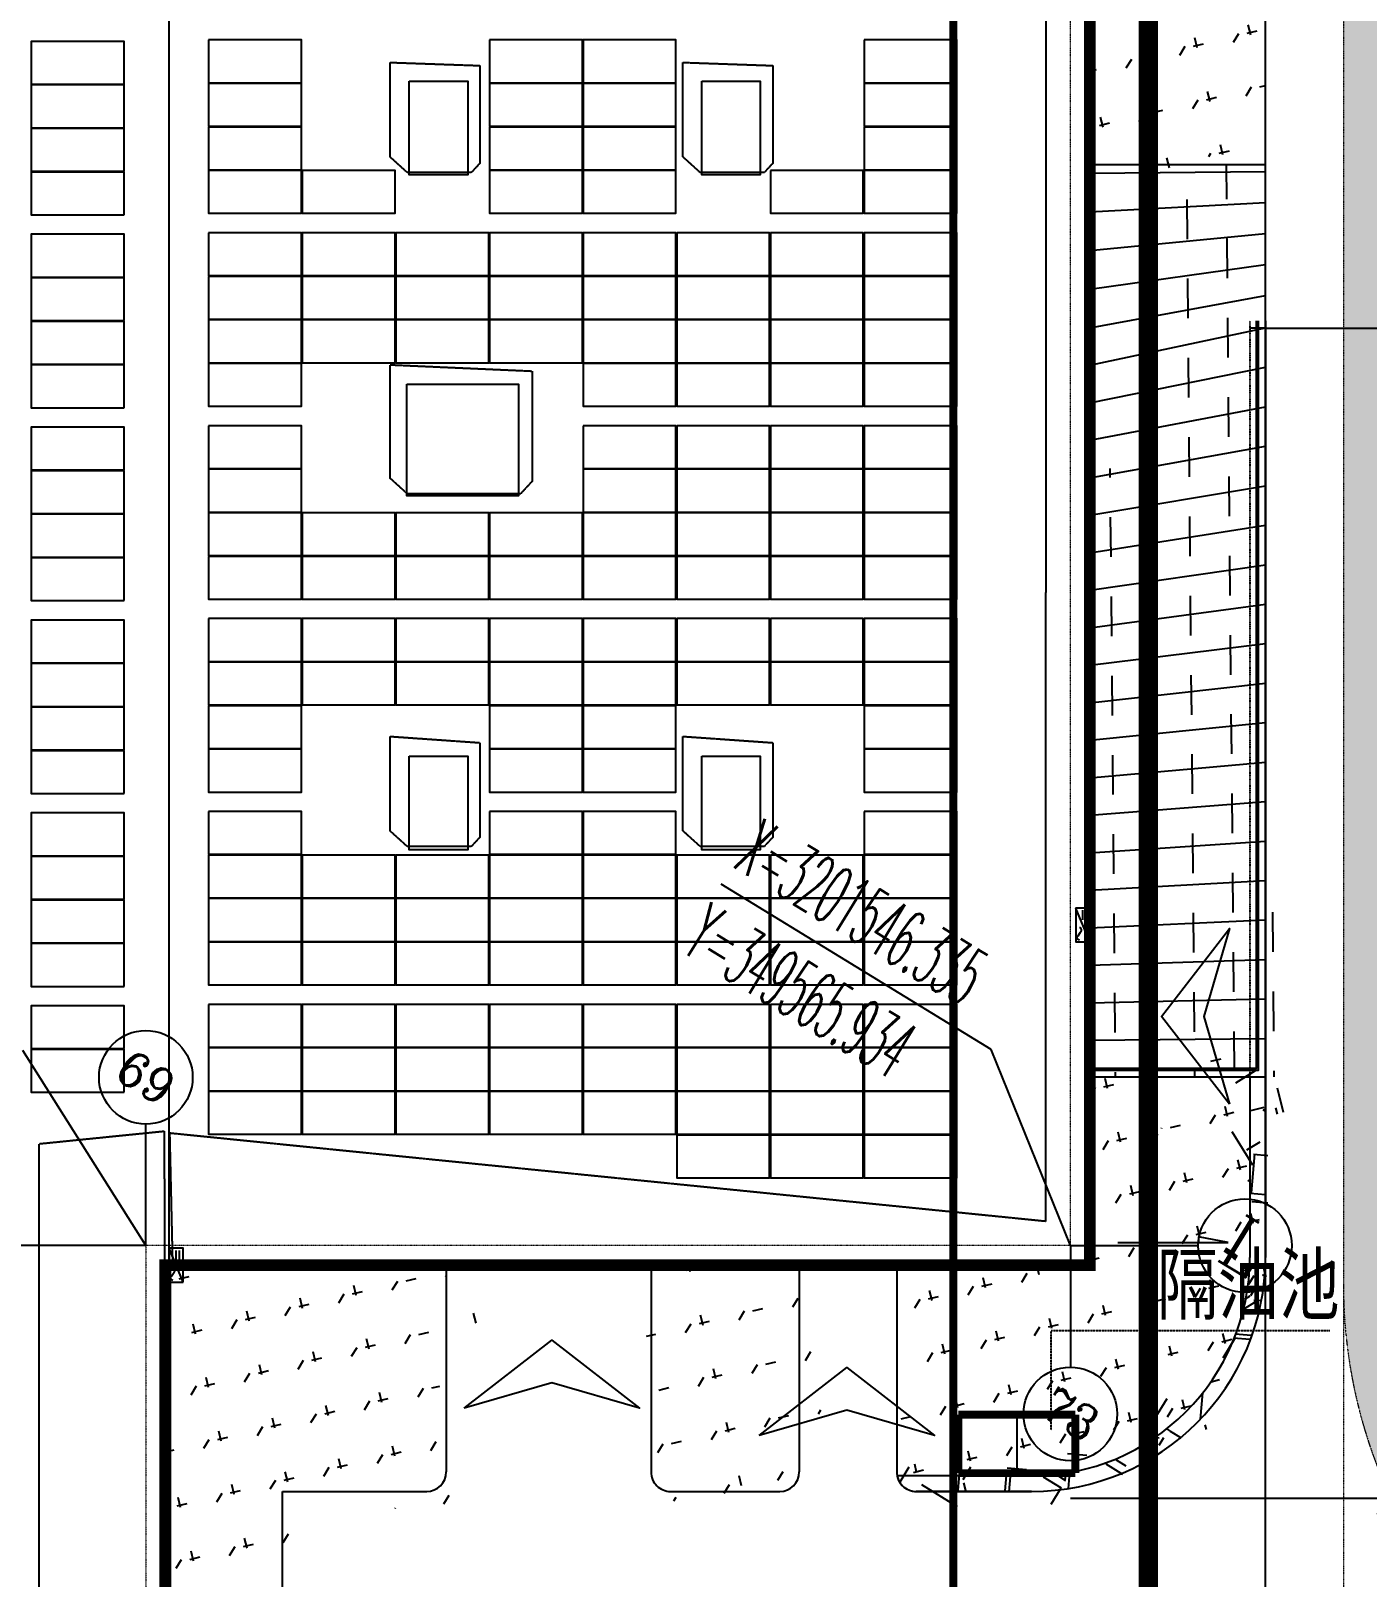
# Model space of a CAD drawing. Header units: metres. Extents: x -330863 to 383137, y -246038 to 314990.
# Drawn here: x 61354 to 95606, y -101843 to -62214 of the extents above; entities that cross this region are included whole.
import ezdxf
from ezdxf.enums import TextEntityAlignment as Align

# ---------------------------------------------------------------- set-up
doc = ezdxf.new("R2010")
doc.units = ezdxf.units.M
for name, pattern in [('DASH', [0.35, 0.25, -0.1]), ('DASHED', [1.524, 1.27, -0.254]), ('DOTE', [2.4200000000000004, 2, -0.2, 0.02, -0.2]), ('HIDDEN', [0.375, 0.25, -0.125]), ('X2', [10, 8, -2])]:
    doc.linetypes.add(name, pattern=pattern)
for name, color, linetype in [('-GRASS', 114, 'Continuous'), ('-其他', 7, 'Continuous'), ('-建筑轮廓线', 7, 'Continuous'), ('-总图道路', 7, 'Continuous'), ('00-道路边线', 5, 'Continuous'), ('A-landscape', 41, 'Continuous'), ('AXIS', 7, 'Continuous'), ('AXIS_TEXT', 7, 'Continuous'), ('DIM_COOR', 7, 'Continuous'), ('DIM_SYMB', 7, 'Continuous'), ('GREEN', 85, 'Continuous'), ('MAP', 251, 'Continuous'), ('PUB_TEXT', 7, 'Continuous'), ('S_其它', 7, 'Continuous'), ('S市政接口', 7, 'Continuous'), ('农转用2000坐标', 6, 'Continuous'), ('单元区域外轮廓', 7, 'ByLayer'), ('屋脊线', 7, 'ByLayer'), ('组件', 7, 'ByLayer'), ('逆变器', 7, 'ByLayer'), ('阴影', 8, 'DASHED'), ('障碍物', 7, 'ByLayer')]:
    doc.layers.add(name, color=color, linetype=linetype)
for name, color, linetype, lineweight in [('DOTE', 7, 'DOTE', 0), ('SiteLine', 1, 'Continuous', 0), ('X消防车道', 6, 'HIDDEN', 18)]:
    doc.layers.add(name, color=color, linetype=linetype, lineweight=lineweight)
doc.styles.add('_TCH_AXIS', font='complex.shx', dxfattribs={"bigfont": 'gbcbig.shx'})
doc.styles.add('_TCH_DIM', font='SIMPLEX.shx', dxfattribs={"width": 0.6, "bigfont": 'GBCBIG.shx'})
pattern_1 = [(58.51223735804372, (-1970228605.701966, -2547630754.377607), (-329.7068443729259, 1372.036813148465), [264.5806599999998, -1731.010149999995]), (13.51223735804375, (-1970228605.701966, -2547630754.377607), (-329.7070690958618, 1372.037748306913), [264.5806599999999, -1146.516149999998]), (103.5122373580437, (-1970228605.701966, -2547630754.377607), (-1372.037748306913, -329.7070690958618), [264.5806599999999, -1146.516149999998])]
pattern_2 = [(328.5122373580438, (-1970227838.225398, -2547631224.462406), (6187.806834028878, 1486.958837609646), [1349.999999999995, -3149.999999999999]), (328.5122373580438, (-1970225300.753297, -2547632250.978522), (6187.806834028878, 1486.958837609646), [1124.999999999998, -3374.999999999996]), (328.5122373580438, (-1970225375.101238, -2547631941.588179), (6187.806834028878, 1486.958837609646), [899.9999999999992, -3599.999999999995]), (328.5122373580438, (-1970225938.71009, -2547630277.115271), (6187.806834028878, 1486.958837609646), [674.9999999999995, -674.9999999999995, 899.9999999999992, -2249.999999999996]), (328.5122373580438, (-1970225821.188889, -2547630085.246129), (6187.806834028878, 1486.958837609646), [899.9999999999992, -224.9999999999999, 1124.999999999998, -2249.999999999996]), (328.5122373580438, (-1970227077.926365, -2547628260.078763), (6187.806834028878, 1486.958837609646), [1124.999999999998, -3374.999999999996]), (328.5122373580438, (-1970223314.891473, -2547630301.11242), (6187.806834028878, 1486.958837609646), [1124.999999999998, -3374.999999999996]), (58.51223735804372, (-1970228135.617166, -2547629986.901039), (-1486.958837609646, 6187.806834028878), [674.9999999999994, -3824.999999999996]), (58.51223735804372, (-1970225797.191742, -2547627461.427512), (-1486.958837609646, 6187.806834028878), [450, -4049.999999999996]), (58.51223735804372, (-1970227838.225398, -2547631224.462406), (-1486.958837609646, 6187.806834028878), [674.9999999999994, -3824.999999999996]), (58.51223735804372, (-1970225339.105517, -2547628005.860254), (-1486.958837609646, 6187.806834028878), [224.9999999999999, -4274.999999999994]), (58.51223735804372, (-1970226087.405974, -2547629658.334587), (-1486.958837609646, 6187.806834028878), [674.9999999999994, -3824.999999999996]), (58.51223735804372, (-1970226526.31609, -2547631236.46098), (-1486.958837609646, 6187.806834028878), [1124.999999999997, -3374.999999999995]), (58.51223735804372, (-1970224497.281007, -2547628785.335394), (-1486.958837609646, 6187.806834028878), [674.9999999999994, -3824.999999999996]), (58.51223735804372, (-1970225053.712323, -2547630555.330929), (-1486.958837609646, 6187.806834028878), [899.9999999999991, -3599.999999999995]), (58.51223735804372, (-1970224861.84318, -2547630672.852128), (-1486.958837609646, 6187.806834028878), [899.9999999999991, -3599.999999999995]), (58.51223735804372, (-1970225535.795697, -2547632634.716805), (-1486.958837609646, 6187.806834028878), [450, -4049.999999999996]), (58.51223735804372, (-1970224607.624672, -2547632411.67298), (-1486.958837609646, 6187.806834028878), [1124.999999999997, -3374.999999999995]), (13.51223735804375, (-1970227986.921282, -2547630605.681722), (2350.423994265529, 3837.382829380015), [1909.187999999995, -4454.772899999999]), (13.51223735804375, (-1970227485.661798, -2547630648.854981), (2350.423994265529, 3837.382829380015), [954.5939999999998, -5409.366899999998]), (13.51223735804375, (-1970224466.106323, -2547629595.98522), (2350.423994265529, 3837.382829380015), [1272.792149999999, -5091.168599999996]), (13.51223735804375, (-1970224348.585123, -2547629404.116078), (2350.423994265529, 3837.382829380015), [954.5939999999998, -5409.366899999998]), (103.5122373580437, (-1970225926.711516, -2547628965.205963), (-3837.382829380015, 2350.423994265529), [318.1994999999999, -6045.761399999998]), (103.5122373580437, (-1970227986.921282, -2547630605.681722), (-3837.382829380015, 2350.423994265529), [636.3944999999999, -5727.566399999997]), (103.5122373580437, (-1970226130.579231, -2547630159.594071), (-3837.382829380015, 2350.423994265529), [636.3944999999999, -5727.566399999997]), (103.5122373580437, (-1970224583.627523, -2547629787.854362), (-3837.382829380015, 2350.423994265529), [636.3944999999999, -5727.566399999997]), (103.5122373580437, (-1970222962.327873, -2547629725.504994), (-3837.382829380015, 2350.423994265529), [954.5939999999998, -5409.366899999998]), (103.5122373580437, (-1970223079.849072, -2547629917.374136), (-3837.382829380015, 2350.423994265529), [636.3944999999999, -5727.566399999997]), (103.5122373580437, (-1970223036.675815, -2547629416.114653), (-3837.382829380015, 2350.423994265529), [636.3944999999999, -5727.566399999997]), (103.5122373580437, (-1970226303.272264, -2547632164.632005), (-3837.382829380015, 2350.423994265529), [954.5939999999998, -5409.366899999998]), (355.0772885580437, (-1970223741.803014, -2547630567.329502), (3837.382818168541, -2350.42398528727), [503.0999999999999, -9559.205699999997]), (355.0772885580437, (-1970225288.754722, -2547630939.069212), (3837.382818168541, -2350.42398528727), [503.0999999999999, -9559.205699999997]), (355.0772885580437, (-1970225926.711516, -2547628965.205963), (3837.382818168541, -2350.42398528727), [1006.199999999997, -9056.105699999998]), (355.0772885580437, (-1970225147.236374, -2547628123.381453), (3837.382818168541, -2350.42398528727), [1006.199999999997, -9056.105699999998]), (355.0772885580437, (-1970225734.842374, -2547629082.727163), (3837.382818168541, -2350.42398528727), [1006.199999999997, -9056.105699999998]), (355.0772885580437, (-1970222962.327873, -2547629725.504994), (3837.382818168541, -2350.42398528727), [1006.199999999997, -9056.105699999998]), (355.0772885580437, (-1970227783.053566, -2547629411.293614), (3837.382818168541, -2350.42398528727), [1509.344999999999, -8552.9607]), (355.0772885580437, (-1970227665.532366, -2547629219.424472), (3837.382818168541, -2350.42398528727), [1509.344999999999, -8552.9607]), (355.0772885580437, (-1970226725.362767, -2547627684.471338), (3837.382818168541, -2350.42398528727), [1509.344999999999, -8552.9607]), (31.94718617804375, (-1970224924.192549, -2547629051.552479), (2351.338415779578, 3837.953054879803), [503.0999999999996, -9559.199999999992]), (31.94718617804375, (-1970223314.891473, -2547630301.11242), (2351.338415779578, 3837.953054879803), [503.0999999999996, -6036.599999999995, 1006.199999999996, -2515.499999999997]), (31.94718617804375, (-1970223933.672156, -2547630449.808303), (2350.423982255934, 3837.382824745177), [1006.199999999996, -9056.105699999995]), (31.94718617804375, (-1970226001.059457, -2547628655.81562), (2350.423982255934, 3837.382824745177), [1006.199999999996, -9056.105699999995]), (31.94718617804375, (-1970226192.928599, -2547628538.29442), (2350.423982255934, 3837.382824745177), [1006.199999999996, -9056.105699999995]), (31.94718617804375, (-1970224614.802207, -2547628977.204537), (2350.423982255934, 3837.382824745177), [1509.344999999998, -8552.960699999992]), (85.07728855804373, (-1970226161.753916, -2547629348.944246), (2350.423985287269, 3837.382818168541), [503.0999999999998, -9559.205699999997]), (85.07728855804373, (-1970223902.497472, -2547631260.458129), (2350.423985287269, 3837.382818168541), [503.0999999999998, -9559.205699999997]), (85.07728855804373, (-1970225375.101238, -2547631941.588179), (2350.423985287269, 3837.382818168541), [1006.199999999997, -9056.105699999996]), (85.07728855804373, (-1970225449.449179, -2547631632.197837), (2350.423985287269, 3837.382818168541), [1006.199999999997, -9056.105699999996]), (85.07728855804373, (-1970223420.414098, -2547629181.072252), (2350.423985287269, 3837.382818168541), [1006.199999999997, -9056.105699999996]), (85.07728855804373, (-1970227665.532366, -2547629219.424472), (2350.423985287269, 3837.382818168541), [1006.199999999997, -9056.105699999996]), (85.07728855804373, (-1970226687.010548, -2547631929.589606), (2350.423985287269, 3837.382818168541), [1509.344999999996, -8552.960699999998]), (121.9471861780437, (-1970223933.672156, -2547630449.808303), (-3837.382824745177, 2350.423982255937), [1006.199999999997, -9056.105699999998]), (121.9471861780437, (-1970223859.324214, -2547630759.198645), (-3837.382824745177, 2350.423982255937), [1006.199999999997, -9056.105699999998]), (121.9471861780437, (-1970227912.57334, -2547630915.072064), (-3837.382824745177, 2350.423982255937), [503.0999999999998, -9559.205699999997]), (121.9471861780437, (-1970225821.188889, -2547630085.246129), (-3837.382824745177, 2350.423982255937), [503.0999999999998, -9559.205699999997]), (121.9471861780437, (-1970224348.585123, -2547629404.116078), (-3837.382824745177, 2350.423982255937), [503.0999999999998, -9559.205699999997])]
pattern_3 = [(328.5121620192327, (-1970228605.701966, -2547630934.377606), (1506.050284478311, 939.1527315207007), [0, -1587.499999999999])]

# ---------------------------------------------------------------- blocks, each defined once
blk = doc.blocks.new('*U5')
at = {"layer": '单元区域外轮廓', "color": 2}
for points in [[(-88499.99999806286, 145848.7498998642, 10100), (88500.00000193714, 145848.7498962879, 10100), (88499.99999828637, -93851.25008583067, 10100), (64899.99999828637, -93851.25008583067, 10100), (64900.60513652861, -129651.2534892559, 10100), (-82500.00165008008, -129651.2389415502, 10100), (-82500.00164881349, -112951.2501013279, 10100), (-88500.00000186266, -112951.2501013279, 10100), (-88499.99999806286, 145848.7498998642, 10100)], [(-88499.99999806286, 145848.7498998642, 10600), (88500.00000193714, 145848.7498962879, 10600), (88499.99999828637, -93851.25008583067, 10600), (64899.99999828637, -93851.25008583067, 10600), (64900.60513652861, -129651.2534892559, 10600), (-82500.00165008008, -129651.2389415502, 10600), (-82500.00164881349, -112951.2501013279, 10600), (-88500.00000186266, -112951.2501013279, 10600), (-88499.99999806286, 145848.7498998642, 10600)]]:
    blk.add_polyline3d(points, close=True, dxfattribs=at)
at = {"flags": 1}
for tag in ['ground_elevation', 'unit_id', 'unit_name', 'parapet_height', 'is_enable_parapet']:
    blk.add_attdef(tag, (0, 0), '', height=2.5, dxfattribs=at)
blk = doc.blocks.new('*U6')
at = {"layer": '屋脊线', "color": 30}
for p, q in [((64899.99999828637, -93851.25008583067, 8900), (64900.00000149011, 145848.7498962879, 8900)), ((88499.99999828637, -93851.25008583067, 10100), (88500.00000193714, 145848.7498962879, 10100)), ((64900.60513652861, -129651.2534892559, 8900.180561333003), (64899.99999828637, -93851.25008583067, 8900)), ((64899.99999828637, -93851.25008583067, 8900), (88499.99999828637, -93851.25008583067, 10100))]:
    blk.add_line(p, q, dxfattribs=at)
at = {"flags": 1}
for tag in ['unit_id', 'unit_name']:
    blk.add_attdef(tag, (0, 0), '', height=2.5, dxfattribs=at)
blk = doc.blocks.new('*U26', base_point=(43.5, 18.05))
at = {"color": 0}
for p, q in [((0, 0), (87, 36.1)), ((56.67, 18.2079375), (81.71499999999999, 18.2079375)), ((56.67, 9.64546875), (81.71499999999999, 9.64546875))]:
    blk.add_line(p, q, dxfattribs=at)
blk.add_lwpolyline([(0, 0), (87, 0), (87, 36.1), (0, 36.1)], close=True, dxfattribs=at)
blk.add_lwpolyline([(4.69, 26.96970833333333, -0.6815), (15.775, 30.24879166666667), (25.52, 23.66054166666667, 0.6815), (36.57, 26.96970833333333)], format="xyb", dxfattribs=at)
blk = doc.blocks.new('*U29', base_point=(43.5, 18.05))
at = {"color": 0}
for p, q in [((0, 0), (87, 36.1)), ((56.67, 18.2079375), (81.71499999999999, 18.2079375)), ((56.67, 9.64546875), (81.71499999999999, 9.64546875))]:
    blk.add_line(p, q, dxfattribs=at)
blk.add_lwpolyline([(0, 0), (87, 0), (87, 36.1), (0, 36.1)], close=True, dxfattribs=at)
blk.add_lwpolyline([(4.69, 26.96970833333333, -0.6815), (15.775, 30.24879166666667), (25.52, 23.66054166666667, 0.6815), (36.57, 26.96970833333333)], format="xyb", dxfattribs=at)
blk = doc.blocks.new('*U316')
at = {"layer": '障碍物', "color": 1}
blk.add_polyline3d([(71050.00186748803, -63501.2499332428, 10), (72550.00160425901, -63501.2499332428, 10), (72550.00160425901, -65901.25004291534, 10), (71050.00186748803, -65901.25004291534, 10)], close=True, dxfattribs=at)
at = {"flags": 1}
for tag in ['shape', 'height']:
    blk.add_attdef(tag, (0, 0), '', height=2.5, dxfattribs=at)
blk = doc.blocks.new('*U317')
at = {"layer": '障碍物', "color": 1}
blk.add_polyline3d([(78550.01500703393, -63501.2532043457, 10), (80050.01474417746, -63501.2532043457, 10), (80050.01474417746, -65901.2533134222, 10), (78550.01500703393, -65901.2533134222, 10)], close=True, dxfattribs=at)
at = {"flags": 1}
for tag in ['shape', 'height']:
    blk.add_attdef(tag, (0, 0), '', height=2.5, dxfattribs=at)
blk = doc.blocks.new('*U320')
at = {"layer": '障碍物', "color": 1}
blk.add_polyline3d([(71049.98685836793, -80801.24993383884, 10), (72549.98659551144, -80801.24993383884, 10), (72549.98659551144, -83201.25004231928, 10), (71049.98685836793, -83201.25004231928, 10)], close=True, dxfattribs=at)
at = {"flags": 1}
for tag in ['shape', 'height']:
    blk.add_attdef(tag, (0, 0), '', height=2.5, dxfattribs=at)
blk = doc.blocks.new('*U321')
at = {"layer": '障碍物', "color": 1}
blk.add_polyline3d([(78549.99999806285, -80801.25320374966, 10), (80049.99973520638, -80801.25320374966, 10), (80049.99973520638, -83201.2533134222, 10), (78549.99999806285, -83201.2533134222, 10)], close=True, dxfattribs=at)
at = {"flags": 1}
for tag in ['shape', 'height']:
    blk.add_attdef(tag, (0, 0), '', height=2.5, dxfattribs=at)
blk = doc.blocks.new('*U333')
at = {"layer": '障碍物', "color": 1}
blk.add_polyline3d([(70989.86982822418, -71270.99873244762, 10), (73850.37803940475, -71270.99873244762, 10), (73850.37803940475, -74131.50694310665, 10), (70989.86982822418, -74131.50694310665, 10)], close=True, dxfattribs=at)
at = {"flags": 1}
for tag in ['shape', 'height']:
    blk.add_attdef(tag, (0, 0), '', height=2.5, dxfattribs=at)
blk = doc.blocks.new('*U21')
at = {"layer": '组件', "color": 0}
blk.add_polyline3d([(0, 0, 0), (6.7e-15, -109.6, 0), (238.092586022427, -109.6, 12.10291209392216), (238.092586022427, 1.46e-14, 12.10291209392216)], close=True, dxfattribs=at)
at = {"flags": 1}
for tag in ['voco', 'vmpo', 'mounting-hole-spacing1', 'mounting-hole-spacing2', 'module-material', 'theme', 'silicon-material', 'userid', 'company-name', 'note', 'name', 'panel-width', 'panel-height', 'panel-length', 'pmax', 'id', 'impo', 'isco']:
    blk.add_attdef(tag, (0, 0), '', height=2.5, dxfattribs=at)
blk = doc.blocks.new('*U19')
at = {"layer": '组件', "color": 0}
blk.add_polyline3d([(0, 0, 0), (6.7e-15, 109.6, 0), (-238.1009774266284, 109.6, 11.9366891759911), (-238.1009774266284, 1.46e-14, 11.9366891759911)], close=True, dxfattribs=at)
at = {"flags": 1}
for tag in ['voco', 'vmpo', 'mounting-hole-spacing1', 'mounting-hole-spacing2', 'module-material', 'theme', 'silicon-material', 'userid', 'company-name', 'note', 'name', 'panel-width', 'panel-height', 'panel-length', 'pmax', 'id', 'impo', 'isco']:
    blk.add_attdef(tag, (0, 0), '', height=2.5, dxfattribs=at)
blk = doc.blocks.new('A$C163D69A9')
blk.add_line((218.376378779707, 102.9712967490777), (219.159855127742, 101.6921701673418))
at = {"const_width": 0.2}
for points in [[(217.0972521979711, 102.1878204010427), (219.6555053614429, 103.7547730971128)], [(219.6555053614429, 103.7547730971128), (220.438981709478, 102.4756465153768)], [(217.8807285460061, 100.9086938193068), (217.0972521979711, 102.1878204010427)], [(220.438981709478, 102.4756465153768), (217.8807285460061, 100.9086938193068)]]:
    blk.add_lwpolyline(points, dxfattribs=at)
at = {"layer": 'S市政接口', "linetype": 'DASH', "ltscale": 0.005}
for p, q in [((224.0999315306544, 108.9947749148123), (218.0036409268505, 105.2607429847121)), ((219.3337766925106, 103.0891241240315), (218.0036409269669, 105.2607429847121))]:
    blk.add_line(p, q, dxfattribs=at)
at = {"layer": 'S市政接口', "width": 0.8}
blk.add_text('隔油池', height=1.5, rotation=31.48783799715286, dxfattribs=at).set_placement((221.674707422324, 108.9432009444572), align=Align.MIDDLE)
at = {"layer": 'S市政接口', "linetype": 'DASH', "ltscale": 0.005, "flags": 1}
for tag, p in [('UNIT', (-40.65508795378264, 255.7747606793419)), ('SPEC', (-40.65493125846842, 255.7745048538782)), ('WHAT', (-40.65477456321239, 255.7742490284145))]:
    blk.add_attdef(tag, p, '', height=0.0003, rotation=31.48782742150578, dxfattribs=at)

msp = doc.modelspace()

# ---------------------------------------------------------------- hatches: boundary and pattern name
at = {"layer": '-GRASS'}
h = msp.add_hatch(dxfattribs=at)
h.set_pattern_fill('GRASS', color=256, scale=500, angle=-31.48783798076735)
h.set_pattern_definition([(58.51216201923266, (-1970228605.701966, -2547630934.377606), (-329.7050402672918, 1372.037246682207), [264.5806600000001, -1731.010149999999]), (13.51216201923265, (-1970228605.701966, -2547630934.377606), (-329.7052649889981, 1372.038181840949), [264.58066, -1146.516149999998]), (103.5121620192325, (-1970228605.701966, -2547630934.377606), (-1372.038181840949, -329.7052649889981), [264.5806599999999, -1146.516149999997])])
h.paths.add_polyline_path([(67800.00147962943, -130428.7499024719, 0.4142135624054597), (67300.0014794548, -129928.7499024719), (65100.00147955958, -129928.7499024719), (65100.00147955958, -137528.7189859152), (67300.00147933837, -137528.7189859152, 0.414213562377406), (67800.00147933839, -137028.7189863808)])
h.paths.add_polyline_path([(64800.00147986226, -121878.7499059178), (67300.00148003688, -121878.7499040551, 0.4142215948885977), (67800.00147962943, -121378.7361889332), (67800.00147974584, -107628.5467844642, 0.4142066711961374), (67300.00147962943, -107128.558548931), (64800.0014801533, -107128.5585507937)])
h.paths.add_polyline_path([(71500.00148016494, -99828.74986931682, 0.4142215950678219), (72000.00148016494, -99328.73615652321), (72000.00148045598, -94028.74988393858), (64800.00148032791, -94028.74988393858), (64800.0014801533, -104128.5585512593), (67300.0014801533, -104128.558548931, 0.414221594780961), (67800.00147997867, -103628.5448356718), (67800.00148003688, -99828.74986931682)])
h.paths.add_polyline_path([(77250.00148028135, -99328.76358117908, 0.4142055296727235), (77750.00147981569, -99828.74986931682), (80550.00147997867, -99828.74986931682, 0.414221595197401), (81050.00148003687, -99328.73615652321), (81050.00147986226, -94028.74988393858), (77250.00148004852, -94028.74988393858)])
at = {"layer": '00-道路边线', "linetype": 'ByBlock'}
h = msp.add_hatch(dxfattribs=at)
h.set_pattern_fill('AR-B816', color=8, scale=5, angle=0.5121620192326481, style=0)
h.set_pattern_definition([(0.512162019232648, (-1970228605.701966, -2547630754.377607), (-9.081815208947697, 1015.95940894925), []), (90.51216201923258, (-1970228605.701966, -2547630754.377607), (-1025.041224158195, 1006.877593740302), [1016, -1016])])
h.paths.add_polyline_path([(93000.00146375039, -69648.74991385266), (88500.00148208579, -69648.74991385266), (88500.0014799321, -89023.74987054615), (93000.0014837156, -89023.74986961484)])
h.paths.add_polyline_path([(88500.00148208579, -69648.74991385266), (93000.00146375039, -69648.74991385266), (93000.00145961763, -65648.74991385266), (88500.00148243504, -65648.74991245566)])
at = {"layer": 'A-landscape', "linetype": 'Continuous'}
h = msp.add_hatch(dxfattribs=at)
h.set_pattern_fill('毛石砌体', color=256, scale=299.9999999999999, angle=-31.48776264195623, style=0)
h.set_pattern_definition(pattern_2)
h.paths.add_polyline_path([(93000.00148004854, -93648.74984260648), (93000.00145903556, -89023.74986868352), (92600.0014592451, -89023.74986961484), (92600.00148002522, -93648.74987240881, -0.2235262696111341), (90569.5793264336, -97963.62113051116), (90819.40727384295, -98276.07516368853, 0.2238181038482881)])
h = msp.add_hatch(dxfattribs=at)
h.set_pattern_fill('毛石砌体', color=256, scale=299.9999999999999, angle=-31.48776264195623, style=0)
h.set_pattern_definition(pattern_2)
h.paths.add_polyline_path([(90819.40727384295, -98276.07516368853), (90569.5793264336, -97963.62113051116, -0.1745281449349414), (87000.00154867535, -99248.74986970797), (83560.1035402529, -99248.74991068617, 0.3563939342035111), (84050.00148003688, -99648.74986961484), (87000.0014799321, -99648.74986961484, 0.174241767887604)])
at = {"layer": 'GREEN', "linetype": 'Continuous'}
h = msp.add_hatch(dxfattribs=at)
h.set_pattern_fill('GRASS', color=256, scale=500, angle=-31.48776264195623, style=0)
h.set_pattern_definition(pattern_1)
h.paths.add_polyline_path([(89999.88432822518, -65648.74991245566), (93000.00148045598, -65648.74991385266), (93000.00148051418, -61598.74991450458, 0.4142183756648727), (91499.97683032649, -60098.74991590157), (89999.87790483516, -60098.74991590157)])
h.paths.add_polyline_path([(89999.87790483516, -60098.74991590157), (88500.00148051418, -60098.74991450459), (88500.00148051418, -65648.74991245566), (89999.88432822518, -65648.74991245566)])
h = msp.add_hatch(dxfattribs=at)
h.set_pattern_fill('GRASS', color=256, scale=500, angle=-31.48776264195623, style=0)
h.set_pattern_definition(pattern_1)
h.paths.add_polyline_path([(89999.91138204, -89023.74986961484), (88500.00148004852, -89023.74987054615), (88500.00148004852, -93848.74988563359), (83550.0014802697, -93848.74988470227), (83550.00147986226, -99148.74986961484, 0.0503820662338597), (83560.10354013648, -99248.74991068617), (87000.00154867535, -99248.74986970797, 0.1422828102405322), (89999.92220750079, -98377.43632944301)])
h.paths.add_polyline_path([(93000.00148004854, -93648.74986961483), (93000.0014799321, -89023.74986868352), (92600.00145907048, -89023.74986961484), (92600.00145912869, -88848.74986933544), (89999.91117953556, -88848.74987073243), (89999.92274883203, -98844.94774632154, 0.2679532523280606)])
at = {"layer": 'X消防车道'}
h = msp.add_hatch(dxfattribs=at)
h.set_pattern_fill('DOTS', color=8, scale=1000, angle=-31.48783798076735)
h.set_pattern_definition(pattern_3)
h.paths.add_polyline_path([(-93210.31932864338, -143669.9816289544, 0.388696347810305), (-80260.50890044775, -155528.7499007024), (-29868.25021682074, -155528.749902565, 0.0729934230257984), (-27282.11924788542, -155149.1864708438), (-24812.54212517292, -154408.3133338205, -0.0729934230209538), (-22226.41115623759, -154028.7499007024), (83399.93261551949, -154028.749902565, -0.414215405250258), (92399.99996935017, -163028.7391755916), (92400.01187910326, -173021.7107695714), (96400.0120633305, -173176.2576506659), (96399.99996935017, -163028.7344095483, 0.4142203272388091), (83399.6842201473, -150028.7499058246), (-22813.48650954664, -150028.749903962, 0.0729934230411844), (-25399.61747935508, -150408.3133356832), (-27869.19458594406, -151149.1864689812, -0.0729934230362219), (-30455.32555586891, -151528.7499007024), (-80260.50890015671, -151528.7499007024, -0.3886976849728412), (-89225.76594498008, -143318.7917464599), (-114666.7633144511, 145381.2082974985, -0.4401982675162612), (-105701.5062695695, 155171.2501437217), (85999.68118983321, 155171.2501404621, -0.414210992521494), (94999.68118930935, 146171.3291063718, -0.1414481113697162), (96999.68118965859, 153099.4533711858, 0.2576703992202549), (85999.5199388382, 159171.2501390651), (-105701.6028190823, 159171.2501441874, 0.4401960510058327), (-118651.3220010651, 145030.0785886869)])
h = msp.add_hatch(dxfattribs=at)
h.set_pattern_fill('DOTS', color=8, scale=1000, angle=-31.48783798076735)
h.set_pattern_definition(pattern_3)
h.paths.add_polyline_path([(94999.96785966096, -94328.76540471968, 0.2576670919956277), (101071.7777245174, -105328.7581584861, -0.1414496603239183), (107999.9785736803, -103328.749910639, -0.4142135619288426), (98999.96785965814, -94328.76063855557), (98999.68118896143, 146171.384773942, 0.1414470194124305), (96999.68118983672, 153099.453370455, 0.1414526490778906), (94999.68119002762, 146171.0977739098)])
h.paths.add_polyline_path([(107999.6811893942, 159171.2501390651), (85999.52387274877, 159171.2501395101, -0.2576703185541217), (96999.68118983672, 153099.453370455, -0.2576670923394895)])
h = msp.add_hatch(dxfattribs=at)
h.set_pattern_fill('DOTS', color=8, scale=1000, angle=-31.48783798076735)
h.set_pattern_definition(pattern_3)
h.paths.add_polyline_path([(94999.96785966096, -94328.76540471968), (94999.9940661001, -116329.4021767327, -0.2576801514051906), (101071.7777245174, -105328.7581584861, -0.2576670919956278)])

# ---------------------------------------------------------------- linework, layer by layer
at = {"layer": '-其他', "elevation": 10100}
for points in [[(88500.00147981569, -88848.74987073243), (92825.00148593914, -88848.74986933544), (92825.00146376202, -69648.7499157153)], [(88500.00148004852, -88798.74987091868), (92775.0014860672, -88798.74986905605), (92775.00146354084, -69648.7499157153)]]:
    msp.add_lwpolyline(points, dxfattribs=at)
at = {"layer": '-建筑轮廓线', "const_width": 300, "elevation": 10100}
msp.add_lwpolyline([(88500.00148354098, 145851.2500959262), (-88499.99851645902, 145851.2500991858), (-88499.99852024252, -112948.7499006279), (-82499.99852018431, -112948.7499006279), (-82499.99852035893, -129748.7499009073), (-82799.99852034729, -129748.7499009073), (-82799.9985204637, -145848.7499005347), (65100.00147932674, -145848.7499023974), (65100.00147955958, -129748.7499027699), (64800.00147962942, -129748.7499027699), (64800.00148032791, -93848.74988470227), (88500.00148004852, -93848.74988563359)], close=True, dxfattribs=at)
at = {"layer": '-总图道路'}
for p, q in [((93000.00148004854, -93648.74986961483, 10100), (93000.00148051418, -61598.74991450458, 10100)), ((88500.0014799321, -89023.74987054615, 10100), (93000.00148621853, -89023.74986868352, 10100)), ((72000.00148045598, -93848.74988563359, 10100), (72000.00148016494, -99148.74986961484, 10100)), ((77250.0014799321, -93848.74988470227, 10100), (77250.00148004852, -99148.74986868352, 10100)), ((81050.00147986226, -93848.74988470227, 10100), (81050.00148003687, -99148.74986961484, 10100)), ((83550.0014801533, -93848.74988470227, 10100), (83550.00147974584, -99148.74986961484, 10100)), ((67800.00147997867, -99648.74986961484, 10100), (71500.00148016494, -99648.74986961484, 10100)), ((67800.00147974584, -103448.5585496947, 10100), (67800.00147997867, -99648.74986961484, 10100)), ((77750.00147981569, -99648.74986961484, 10100), (80550.0010167621, -99648.74986961484, 10100)), ((84050.00148003688, -99648.74986961484, 10100), (87000.00147981569, -99648.74986961484, 10100))]:
    msp.add_line(p, q, dxfattribs=at)
at = {"layer": '-总图道路', "linetype": 'Continuous'}
for p, q in [((93000.00151532236, -69828.74991588295, 10100), (101000.0015166029, -69828.74991448596, 10100)), ((107000.0015155552, -99828.74990889803, 10100), (88000.07387867896, -99828.74991076069, 10100))]:
    msp.add_line(p, q, dxfattribs=at)
at = {"layer": '-总图道路', "elevation": 10100}
for points in [[(88500.0014799321, -89023.74987054615), (88500.00148243504, -65648.74991245566)], [(93000.00148045598, -65648.74991385266), (88500.00148243504, -65648.74991245566)]]:
    msp.add_lwpolyline(points, dxfattribs=at)
at = {"layer": '-总图道路'}
for centre, radius, start, end in [((87000.0014799321, -93648.74986961483, 10100), 6000, 269.9999979756226, 359.9999894345511), ((71500.00148016494, -99148.74986868352, 10100), 500, 269.9999979756226, 359.9999894345511), ((77750.0014799321, -99148.74986961484, 10100), 500, 179.9999894345511, 269.9999979756226), ((80550.0014800369, -99148.74986961484, 10100), 500, 269.9999979756226, 359.9999894345511), ((84050.00148003688, -99148.74986961484, 10100), 500, 179.9999894345511, 269.9999979756226)]:
    msp.add_arc(centre, radius, start, end, dxfattribs=at)
for p, q in [((93000.00147981569, -113828.750974331, 10100), (93000.00148004854, -93828.74986931682, 10100)), ((90000.0383651373, -99411.30949772894, 10100), (90000.03836484626, -108246.190299578, 10100))]:
    msp.add_line(p, q)
at = {"layer": 'A-landscape', "linetype": 'DASH', "ltscale": 0.005}
msp.add_line((92600.0014637271, -69648.74991385266, 10100), (92600.00145907048, -89023.74986868352, 10100), dxfattribs=at)
at = {"layer": 'A-landscape', "linetype": 'Continuous'}
for p, q in [((93000.00146375039, -69648.7499157153, 10100), (93000.00145891914, -89023.74986868352, 10100)), ((93000.00146386679, -69828.74991588295, 10100), (92600.00146413455, -69828.74991588295, 10100)), ((92600.0014592451, -89023.74986868352, 10100), (92600.0014569168, -93649.25596240908, 10100)), ((93000.00145903556, -89023.74986868352, 10100), (93000.0014799321, -93648.7509755604, 10100)), ((87000.00154884998, -99248.74986970797, 10100), (83560.1035402529, -99248.74991068617, 10100)), ((87000.00159302959, -99648.74986961484, 10100), (84050.00146234177, -99648.74986961484, 10100))]:
    msp.add_line(p, q, dxfattribs=at)
at = {"layer": 'A-landscape', "linetype": 'Continuous', "elevation": 10100}
for points in [[(92600.00145912869, -89023.74986961484), (93000.00147981569, -89023.74986868352, -2.307655646327326)], [(83560.1035402529, -99248.74991068617, 0.3563939240706162), (84050.00146234177, -99648.74986961484, -0.3502062680199515)]]:
    msp.add_lwpolyline(points, format="xyb", dxfattribs=at)
at = {"layer": 'A-landscape', "linetype": 'Continuous'}
for radius in [5599.999999999998, 6000]:
    msp.add_arc((87000.0014799321, -93648.74986961483, 10100), radius, 269.9999979756226, 359.9999894345511, dxfattribs=at)
at = {"layer": 'AXIS'}
for p, q in [((64300.00147957121, -93348.74986886978, 10100), (64300.00147986225, -90234.61739283055, 10100)), ((64300.00147957121, -93348.74986886978, 10100), (61025.19344282569, -93348.74986886978, 10100)), ((88000.00148033958, -93348.74987073243, 10100), (91274.80951685226, -93348.74986886978, 10100)), ((88000.00148033958, -93348.74987073243, 10100), (88000.00148173654, -96462.88234770297, 10100))]:
    msp.add_line(p, q, dxfattribs=at)
for centre in [(64300.00147957121, -89034.61739078164, 10100), (92474.80951750418, -93348.74986886978, 10100), (88000.00148226041, -97662.88234649225, 10100)]:
    msp.add_circle(centre, 1199.999999999988, dxfattribs=at)
at = {"layer": 'DIM_COOR'}
for p, q in [((85971.43731301418, -88321.01847959682, 10100), (79048.80425252719, -84080.84448363633, 10100)), ((64300.00147957121, -93348.74986886978, 10100), (61144.73318786127, -88349.80002308264, 10100)), ((88000.00148033958, -93348.74987073243, 10100), (85971.43731301418, -88321.01847959682, 10100))]:
    msp.add_line(p, q, dxfattribs=at)
at = {"layer": 'DIM_SYMB', "linetype": 'Continuous'}
for p, q in [((92042.84389305627, -93264.71211930737, 10100), (91283.52672962008, -93123.29590117557, 10100)), ((91283.52672962008, -93123.29590117557, 10100), (91283.5268932418, -93264.71299894153, 10100)), ((89220.066634533, -93264.71538638696, 10100), (92042.84389305627, -93264.71211930737, 10100))]:
    msp.add_line(p, q, dxfattribs=at)
at = {"layer": 'DOTE', "ltscale": 0.0015}
for p, q in [((88000.0015301653, -93348.74987073243, 10100), (88000.00148616033, 145351.2500959262, 10100)), ((64300.00147957121, -93348.74986886978, 10100), (64300.00147933839, -145248.7499027699, 10100)), ((88000.00148033958, -93348.74987073243, 10100), (64300.00147957121, -93348.74986886978, 10100))]:
    msp.add_line(p, q, dxfattribs=at)
at = {"layer": 'MAP', "linetype": 'Continuous', "elevation": 10100, "flags": 128}
msp.add_lwpolyline([(89999.5778341568, 198988.8426653854), (-123977.9142581951, 194083.5166710242), (-92775.77438176145, -159992.9235315136), (90000.00148703344, -167056.3588061556)], close=True, dxfattribs=at)
at = {"layer": 'S_其它'}
for points, elevation in [([(92076.95492696716, -89722.28614855307), (90335.07919686146, -87472.28587567557), (92076.95492714178, -85222.28604051966), (91423.75150866341, -87472.28611595678), (92076.95492696716, -89722.28614855307)], 10100.00004161831), ([(72458.35849791783, -97514.37241772888), (74708.35876963119, -95772.49668587698), (76958.35860531096, -97514.37241772888), (74708.35853022308, -96861.16899971617), (72458.35849791783, -97514.37241772888)], 10100.00000757431), ([(80018.27140743862, -98217.34953162028), (82268.27167909377, -96475.47380163101), (84518.27151471534, -98217.34953162028), (82268.27143962745, -97564.14611407321), (80018.27140743862, -98217.34953162028)], 10100.00000757431)]:
    msp.add_lwpolyline(points, dxfattribs=dict(at, elevation=elevation))
at = {"layer": 'SiteLine', "linetype": 'DOTE', "ltscale": 10, "elevation": 10100}
msp.add_lwpolyline([(111441.9339060574, -167884.2618463747), (95245.3717978229, -167258.4798357636), (90000.00148621853, -167055.8164346218), (89999.5778341568, 198988.8426653854), (111441.9339115289, 199481.1952572129)], dxfattribs=at)
at = {"layer": 'X消防车道', "color": 8, "ltscale": 0.01}
msp.add_line((94999.68118983321, 146171.2608660385, 10100), (95000.02348714275, -141028.7391793169, 10100), dxfattribs=at)
msp.add_arc((107999.9678595364, -94328.74991076067, 10100), 12999.99999988471, 180.0000682752113, 270.0000000033351, dxfattribs=at)
at = {"layer": '农转用2000坐标', "color": 1, "linetype": 'DASH', "ltscale": 0.01, "const_width": 500, "elevation": 10100}
msp.add_lwpolyline([(89999.5778341568, 198988.8426653854), (-123977.9142581951, 194083.5166710242), (-92775.77438176145, -159992.9235315136), (90000.00148703344, -167056.3588061556)], close=True, dxfattribs=at)
at = {"layer": '农转用2000坐标', "color": 5, "linetype": 'X2', "ltscale": 0.001, "const_width": 200, "elevation": 10100}
msp.add_lwpolyline([(84999.5837552729, 193872.906665951), (-118528.8170893304, 189207.1208154596), (-88181.69460986741, -155166.7311208509), (84999.99547226122, -161859.3995187618)], close=True, dxfattribs=at)
at = {"layer": '单元区域外轮廓', "elevation": 10100}
msp.add_lwpolyline([(-88499.99999807682, 145848.749899473), (88500.00000192318, 145848.7498962134), (88499.99999825611, -93851.25008581208), (64899.99999822117, -93851.25008581208), (64900.60513641452, -129651.2534896098), (-82500.00165018484, -129651.2389414198), (-82500.0016488461, -112951.250101272), (-88500.00000186032, -112951.250101272), (-88499.99999807682, 145848.749899473)], dxfattribs=at)
at = {"layer": '屋脊线', "color": 30, "elevation": 8900}
msp.add_lwpolyline([(64899.99999822117, -93851.25008581208), (64900.00000142259, 145848.7498962134)], dxfattribs=at)
at = {"layer": '阴影', "linetype": 'DASHED'}
for points in [[(64982.77343749999, -93776.201171875, 8905.208740234377), (88477.06054687501, -93776.201171875, 10099.83337402343), (88477.06054687501, 145800.8203125, 10099.83337402343), (87436.17187499999, 145800.8203125, 10046.90673828125), (87361.826171875, -92726.84570312501, 10043.12622070312), (64908.4228515625, -90466.689453125, 8901.42822265625), (64982.77343749999, -93776.201171875, 8905.208740234377)], [(70558.9453125, -65443.4765625, 9188.74267578125), (70558.9453125, -63021.875, 9188.74267578125), (72863.7646484375, -63102.59765625, 9305.936889648438), (72863.7646484375, -65604.9169921875, 9305.936889648438), (72640.7177734375, -65847.08007812499, 9294.595947265623), (71005.0390625, -65847.08007812499, 9211.42578125), (70558.9453125, -65443.4765625, 9188.74267578125)], [(78068.19335937499, -65443.4765625, 9570.56884765625), (78068.19335937499, -63021.875, 9570.56884765625), (80373.017578125, -63102.59765625, 9687.76306152344), (80373.017578125, -65604.9169921875, 9687.76306152344), (80149.97070312499, -65847.08007812499, 9676.422119140625), (78514.2919921875, -65847.08007812499, 9593.251953125002), (78068.19335937499, -65443.4765625, 9570.56884765625)], [(70558.9453125, -73676.9189453125, 9188.74267578125), (70558.9453125, -70771.00097656249, 9188.74267578125), (74202.0458984375, -70932.44140624999, 9373.984985351562), (74202.0458984375, -73757.6416015625, 9373.984985351562), (73904.6533203125, -74080.517578125, 9358.863525390621), (71005.0390625, -74080.517578125, 9211.42578125), (70558.9453125, -73676.9189453125, 9188.74267578125)], [(70558.9453125, -82717.55859375, 9188.74267578125), (70558.9453125, -80295.9619140625, 9188.74267578125), (72863.7646484375, -80457.40234374999, 9305.936889648438), (72863.7646484375, -82879.00390625001, 9305.936889648438), (72640.7177734375, -83121.16210937499, 9294.595947265623), (71005.0390625, -83121.16210937499, 9211.42578125), (70558.9453125, -82717.55859375, 9188.74267578125)], [(78068.19335937499, -82717.55859375, 9570.56884765625), (78068.19335937499, -80295.9619140625, 9570.56884765625), (80373.017578125, -80457.40234374999, 9687.76306152344), (80373.017578125, -82879.00390625001, 9687.76306152344), (80149.97070312499, -83121.16210937499, 9676.422119140625), (78514.2919921875, -83121.16210937499, 9593.251953125002), (78068.19335937499, -82717.55859375, 9570.56884765625)], [(64846.19140625, -129642.421875, 8903.912353515625), (41006.5234375, -129642.44140625, 10100.89721679688), (41006.5234375, -128431.650390625, 10100.89660644531), (41304.521484375, -128350.9375, 10085.93200683594), (61568.232421875, -126413.671875, 9068.479003906252), (61568.203125, -90735.98632812499, 9068.311767578123), (64771.66015625, -90413.125, 8907.443847656252), (64846.19140625, -129642.421875, 8903.912353515625)]]:
    msp.add_polyline3d(points, close=True, dxfattribs=at)
at = {"layer": '障碍物', "color": 4, "elevation": 10300}
for points in [[(71050.00186746707, -63501.24993391335), (72550.00160425203, -63501.24993391335), (72550.00160425203, -65901.25004278496), (71050.00186746707, -65901.25004278496)], [(78550.01500703162, -63501.25320425257), (80050.01474410761, -63501.25320425257), (80050.01474410761, -65901.2533140555), (78550.01500703162, -65901.2533140555)], [(71049.98685833067, -80801.24993372709), (72549.98659546487, -80801.24993372709), (72549.98659546487, -83201.2500425987), (71049.98685833067, -83201.2500425987)], [(78549.99999801163, -80801.2532040663), (80049.99973514582, -80801.2532040663), (80049.99973514582, -83201.25331386924), (78549.99999801163, -83201.25331386924)]]:
    msp.add_lwpolyline(points, close=True, dxfattribs=at)
at = {"layer": '障碍物', "elevation": 10300}
msp.add_lwpolyline([(70989.86982822185, -71270.99873248488), (73850.37803935353, -71270.99873248488), (73850.37803935353, -74131.50694390759), (70989.86982822185, -74131.50694390759)], close=True, dxfattribs=at)

# ---------------------------------------------------------------- block references
at = {"layer": 'S市政接口', "xscale": 1000, "yscale": 1000, "zscale": 1000, "rotation": 328.5121620192327}
msp.add_blockref('A$C163D69A9', (-153376.9796666433, -71425.8133045584, 10100), dxfattribs=at)
at = {"layer": '单元区域外轮廓'}
msp.add_blockref('*U5', (0, 0), dxfattribs=at)
at = {"layer": '屋脊线'}
msp.add_blockref('*U6', (0, 0), dxfattribs=at)
at = {"layer": '组件', "color": 5, "xscale": 10, "yscale": 10, "zscale": 10}
for name, p in [('*U19', (63744.89332648002, -63579.29999999788, 9058.343763473487)), ('*U21', (65905.93686712, -62445.30000000002, 9051.184234860122)), ('*U21', (73108.63702084, -62445.30000000002, 9417.423225720306)), ('*U21', (75509.53707208, -62445.30000000002, 9539.502889340365)), ('*U21', (82712.2372258, -62445.30000000002, 9905.741880200547)), ('*U19', (63744.89332648002, -64695.29999999786, 9058.343763473487)), ('*U21', (65905.93686712, -63561.30000000001, 9051.184234860122)), ('*U21', (73108.63702084, -63561.30000000001, 9417.423225720306)), ('*U21', (75509.53707208, -63561.30000000001, 9539.502889340365)), ('*U21', (82712.2372258, -63561.30000000001, 9905.741880200547)), ('*U19', (63744.89332648002, -65811.29999999792, 9058.343763473487)), ('*U21', (65905.93686712, -64677.30000000007, 9051.184234860122)), ('*U21', (73108.63702084, -64677.30000000007, 9417.423225720306)), ('*U21', (75509.53707208, -64677.30000000007, 9539.502889340365)), ('*U21', (82712.2372258, -64677.30000000007, 9905.741880200547)), ('*U19', (63744.89332648002, -66927.29999999791, 9058.343763473487)), ('*U21', (65905.93686712, -65793.30000000005, 9051.184234860122)), ('*U21', (68306.83691836, -65793.30000000005, 9173.263898480183)), ('*U21', (73108.63702084, -65793.30000000005, 9417.423225720306)), ('*U21', (75509.53707208, -65793.30000000005, 9539.502889340365)), ('*U21', (80311.33717455999, -65793.30000000005, 9783.662216580487)), ('*U21', (82712.2372258, -65793.30000000005, 9905.741880200547)), ('*U19', (63744.89332648002, -68523.29999999773, 9058.347548999067)), ('*U21', (65905.93686712, -67389.30000000005, 9051.184234863484)), ('*U21', (68306.83691836, -67389.30000000005, 9173.263898483543)), ('*U21', (70707.7369696, -67389.30000000005, 9295.343562103608)), ('*U21', (73108.63702084, -67389.30000000005, 9417.423225723665)), ('*U21', (75509.53707208, -67389.30000000005, 9539.502889343728)), ('*U21', (77910.43712331999, -67389.30000000005, 9661.582552963788)), ('*U21', (80311.33717455999, -67389.30000000005, 9783.662216583849)), ('*U21', (82712.2372258, -67389.30000000005, 9905.741880203908)), ('*U19', (63744.89332648002, -69639.29999999773, 9058.347548999067)), ('*U21', (65905.93686712, -68505.3, 9051.184234863484)), ('*U21', (68306.83691836, -68505.3, 9173.263898483543)), ('*U21', (70707.7369696, -68505.3, 9295.343562103608)), ('*U21', (73108.63702084, -68505.3, 9417.423225723665)), ('*U21', (75509.53707208, -68505.3, 9539.502889343728)), ('*U21', (77910.43712331999, -68505.3, 9661.582552963788)), ('*U21', (80311.33717455999, -68505.3, 9783.662216583849)), ('*U21', (82712.2372258, -68505.3, 9905.741880203908)), ('*U19', (63744.89332648002, -70755.29999999779, 9058.347548999067)), ('*U21', (65905.93686712, -69621.3, 9051.184234863484)), ('*U21', (68306.83691836, -69621.3, 9173.263898483543)), ('*U21', (70707.7369696, -69621.3, 9295.343562103608)), ('*U21', (73108.63702084, -69621.3, 9417.423225723665)), ('*U21', (75509.53707208, -69621.3, 9539.502889343728)), ('*U21', (77910.43712331999, -69621.3, 9661.582552963788)), ('*U21', (80311.33717455999, -69621.3, 9783.662216583849)), ('*U21', (82712.2372258, -69621.3, 9905.741880203908)), ('*U19', (63744.89332648002, -71871.29999999776, 9058.347548999067)), ('*U21', (65905.93686712, -70737.29999999999, 9051.184234863484)), ('*U21', (75509.53707208, -70737.29999999999, 9539.502889343728)), ('*U21', (77910.43712331999, -70737.29999999999, 9661.582552963788)), ('*U21', (80311.33717455999, -70737.29999999999, 9783.662216583849)), ('*U21', (82712.2372258, -70737.29999999999, 9905.741880203908)), ('*U19', (63744.89332648002, -73467.2999999976, 9058.351334524648)), ('*U21', (65905.93686712, -72333.30000000005, 9051.184234866843)), ('*U21', (75509.53707208, -72333.30000000005, 9539.502889347084)), ('*U21', (77910.43712331999, -72333.30000000005, 9661.582552967146)), ('*U21', (80311.33717455999, -72333.30000000005, 9783.662216587207)), ('*U21', (82712.2372258, -72333.30000000005, 9905.741880207266)), ('*U19', (63744.89332648002, -74583.2999999976, 9058.351334524648)), ('*U21', (65905.93686712, -73449.30000000005, 9051.184234866843)), ('*U21', (75509.53707208, -73449.30000000005, 9539.502889347084)), ('*U21', (77910.43712331999, -73449.30000000005, 9661.582552967146)), ('*U21', (80311.33717455999, -73449.30000000005, 9783.662216587207)), ('*U21', (82712.2372258, -73449.30000000005, 9905.741880207266)), ('*U19', (63744.89332648002, -75699.29999999757, 9058.351334524648)), ('*U21', (65905.93686712, -74565.30000000002, 9051.184234866843)), ('*U21', (68306.83691836, -74565.30000000002, 9173.263898486905)), ('*U21', (70707.7369696, -74565.30000000002, 9295.343562106964)), ('*U21', (73108.63702084, -74565.30000000002, 9417.423225727023)), ('*U21', (75509.53707208, -74565.30000000002, 9539.502889347084)), ('*U21', (77910.43712331999, -74565.30000000002, 9661.582552967146)), ('*U21', (80311.33717455999, -74565.30000000002, 9783.662216587207)), ('*U21', (82712.2372258, -74565.30000000002, 9905.741880207266)), ('*U21', (65905.93686712, -75681.3, 9051.184234866843)), ('*U21', (68306.83691836, -75681.3, 9173.263898486905)), ('*U21', (70707.7369696, -75681.3, 9295.343562106964)), ('*U21', (73108.63702084, -75681.3, 9417.423225727023)), ('*U21', (75509.53707208, -75681.3, 9539.502889347084)), ('*U21', (77910.43712331999, -75681.3, 9661.582552967146)), ('*U21', (80311.33717455999, -75681.3, 9783.662216587207)), ('*U21', (82712.2372258, -75681.3, 9905.741880207266)), ('*U19', (63744.89332648002, -76815.29999999757, 9058.351334524648)), ('*U19', (63744.89332648002, -78411.29999999749, 9058.355120050228)), ('*U21', (65905.93686712, -77277.29999999999, 9051.184234870205)), ('*U21', (68306.83691836, -77277.29999999999, 9173.263898490262)), ('*U21', (70707.7369696, -77277.29999999999, 9295.343562110325)), ('*U21', (73108.63702084, -77277.29999999999, 9417.423225730387)), ('*U21', (75509.53707208, -77277.29999999999, 9539.502889350446)), ('*U21', (77910.43712331999, -77277.29999999999, 9661.582552970507)), ('*U21', (80311.33717455999, -77277.29999999999, 9783.662216590566)), ('*U21', (82712.2372258, -77277.29999999999, 9905.741880210628)), ('*U19', (63744.89332648002, -79527.29999999747, 9058.355120050228)), ('*U21', (65905.93686712, -78393.29999999997, 9051.184234870205)), ('*U21', (68306.83691836, -78393.29999999997, 9173.263898490262)), ('*U21', (70707.7369696, -78393.29999999997, 9295.343562110325)), ('*U21', (73108.63702084, -78393.29999999997, 9417.423225730387)), ('*U21', (75509.53707208, -78393.29999999997, 9539.502889350446)), ('*U21', (77910.43712331999, -78393.29999999997, 9661.582552970507)), ('*U21', (80311.33717455999, -78393.29999999997, 9783.662216590566)), ('*U21', (82712.2372258, -78393.29999999997, 9905.741880210628)), ('*U19', (63744.89332648002, -80643.29999999746, 9058.355120050228)), ('*U21', (65905.93686712, -79509.30000000005, 9051.184234870205)), ('*U21', (73108.63702084, -79509.30000000005, 9417.423225730387)), ('*U21', (75509.53707208, -79509.30000000005, 9539.502889350446)), ('*U21', (82712.2372258, -79509.30000000005, 9905.741880210628)), ('*U19', (63744.89332648002, -81759.29999999746, 9058.355120050228)), ('*U21', (65905.93686712, -80625.30000000002, 9051.184234870205)), ('*U21', (73108.63702084, -80625.30000000002, 9417.423225730387)), ('*U21', (75509.53707208, -80625.30000000002, 9539.502889350446)), ('*U21', (82712.2372258, -80625.30000000002, 9905.741880210628)), ('*U19', (63744.89332648002, -83355.29999999728, 9058.35890557581)), ('*U21', (65905.93686712, -82221.3, 9051.184234873564)), ('*U21', (73108.63702084, -82221.3, 9417.423225733743)), ('*U21', (75509.53707208, -82221.3, 9539.502889353806)), ('*U21', (82712.2372258, -82221.3, 9905.741880213987)), ('*U19', (63744.89332648002, -84471.29999999727, 9058.35890557581)), ('*U21', (65905.93686712, -83337.29999999999, 9051.184234873564)), ('*U21', (68306.83691836, -83337.29999999999, 9173.263898493624)), ('*U21', (70707.7369696, -83337.29999999999, 9295.343562113683)), ('*U21', (73108.63702084, -83337.29999999999, 9417.423225733743)), ('*U21', (75509.53707208, -83337.29999999999, 9539.502889353806)), ('*U21', (77910.43712331999, -83337.29999999999, 9661.582552973869)), ('*U21', (80311.33717455999, -83337.29999999999, 9783.662216593928)), ('*U21', (82712.2372258, -83337.29999999999, 9905.741880213987)), ('*U19', (63744.89332648002, -85587.29999999733, 9058.35890557581)), ('*U21', (65905.93686712, -84453.30000000005, 9051.184234873564)), ('*U21', (68306.83691836, -84453.30000000005, 9173.263898493624)), ('*U21', (70707.7369696, -84453.30000000005, 9295.343562113683)), ('*U21', (73108.63702084, -84453.30000000005, 9417.423225733743)), ('*U21', (75509.53707208, -84453.30000000005, 9539.502889353806)), ('*U21', (77910.43712331999, -84453.30000000005, 9661.582552973869)), ('*U21', (80311.33717455999, -84453.30000000005, 9783.662216593928)), ('*U21', (82712.2372258, -84453.30000000005, 9905.741880213987)), ('*U21', (65905.93686712, -85569.30000000005, 9051.184234873564)), ('*U21', (68306.83691836, -85569.30000000005, 9173.263898493624)), ('*U21', (70707.7369696, -85569.30000000005, 9295.343562113683)), ('*U21', (73108.63702084, -85569.30000000005, 9417.423225733743)), ('*U21', (75509.53707208, -85569.30000000005, 9539.502889353806)), ('*U21', (77910.43712331999, -85569.30000000005, 9661.582552973869)), ('*U21', (80311.33717455999, -85569.30000000005, 9783.662216593928)), ('*U21', (82712.2372258, -85569.30000000005, 9905.741880213987)), ('*U19', (63744.89332648002, -86703.29999999731, 9058.35890557581)), ('*U21', (65905.93686712, -87165.30000000002, 9051.184234876926)), ('*U21', (68306.83691836, -87165.30000000002, 9173.263898496984)), ('*U21', (70707.7369696, -87165.30000000002, 9295.343562117047)), ('*U21', (73108.63702084, -87165.30000000002, 9417.423225737108)), ('*U21', (75509.53707208, -87165.30000000002, 9539.502889357163)), ('*U21', (77910.43712331999, -87165.30000000002, 9661.582552977228)), ('*U21', (80311.33717455999, -87165.30000000002, 9783.66221659729)), ('*U21', (82712.2372258, -87165.30000000002, 9905.741880217349)), ('*U19', (63744.89332648002, -88299.29999999714, 9058.362691101394)), ('*U19', (63744.89332648002, -89415.29999999714, 9058.362691101394)), ('*U21', (65905.93686712, -88281.3, 9051.184234876926)), ('*U21', (68306.83691836, -88281.3, 9173.263898496984)), ('*U21', (70707.7369696, -88281.3, 9295.343562117047)), ('*U21', (73108.63702084, -88281.3, 9417.423225737108)), ('*U21', (75509.53707208, -88281.3, 9539.502889357163)), ('*U21', (77910.43712331999, -88281.3, 9661.582552977228)), ('*U21', (80311.33717455999, -88281.3, 9783.66221659729)), ('*U21', (82712.2372258, -88281.3, 9905.741880217349)), ('*U21', (65905.93686712, -89397.30000000008, 9051.184234876926)), ('*U21', (68306.83691836, -89397.30000000008, 9173.263898496984)), ('*U21', (70707.7369696, -89397.30000000008, 9295.343562117047)), ('*U21', (73108.63702084, -89397.30000000008, 9417.423225737108)), ('*U21', (75509.53707208, -89397.30000000008, 9539.502889357163)), ('*U21', (77910.43712331999, -89397.30000000008, 9661.582552977228)), ('*U21', (80311.33717455999, -89397.30000000008, 9783.66221659729)), ('*U21', (82712.2372258, -89397.30000000008, 9905.741880217349)), ('*U21', (77910.43712331999, -90513.30000000003, 9661.582552977228)), ('*U21', (80311.33717455999, -90513.30000000003, 9783.66221659729)), ('*U21', (82712.2372258, -90513.30000000003, 9905.741880217349))]:
    msp.add_blockref(name, p, dxfattribs=at)
at = {"layer": '逆变器', "xscale": 10, "yscale": 10, "zscale": 10}
for name, p, rotation in [('*U29', (88319.4999984192, -85129.96666685738, 10668), 89.99999999912735), ('*U26', (65080.49999826057, -93851.2470347848, 9468), 90.00096848782132)]:
    msp.add_blockref(name, p, dxfattribs=dict(at, rotation=rotation))
at = {"layer": '障碍物'}
for name in ['*U316', '*U317', '*U333', '*U320', '*U321']:
    msp.add_blockref(name, (0, 0), dxfattribs=at)

# ---------------------------------------------------------------- texts
at = {"layer": 'AXIS_TEXT', "style": '_TCH_AXIS'}
for s, height, rotation, p, p2 in [('69', 882.8280396128185, 328.5121620131807, (63460.0073162606, -89037.74880275132, 10100), (64678.87905054027, -89784.31852377951, 10100)), ('L', 1367.072231627314, 328.5121619861246, (91701.43935235916, -93676.61964084955, 10100), (92534.13384303218, -94186.65238406509, 10100)), ('73', 882.8280396128182, 328.5121619948256, (87160.00731906621, -97666.0137575306, 10100), (88378.87905322947, -98412.58347902448, 10100))]:
    msp.add_text(s, height=height, rotation=rotation, dxfattribs=at).set_placement(p, p2, align=Align.FIT)
at = {"layer": 'PUB_TEXT', "style": '_TCH_DIM', "width": 0.4235294117647059}
for s, p in [('X=3201546.335', (79323.0209743511, -83633.15018063413, 10100)), ('Y=349565.934', (77997.64015246416, -85797.00598150492, 10100))]:
    msp.add_text(s, height=1487.5, rotation=328.5121620112481, dxfattribs=at).set_placement(p)

doc.saveas('drawing.dxf')
